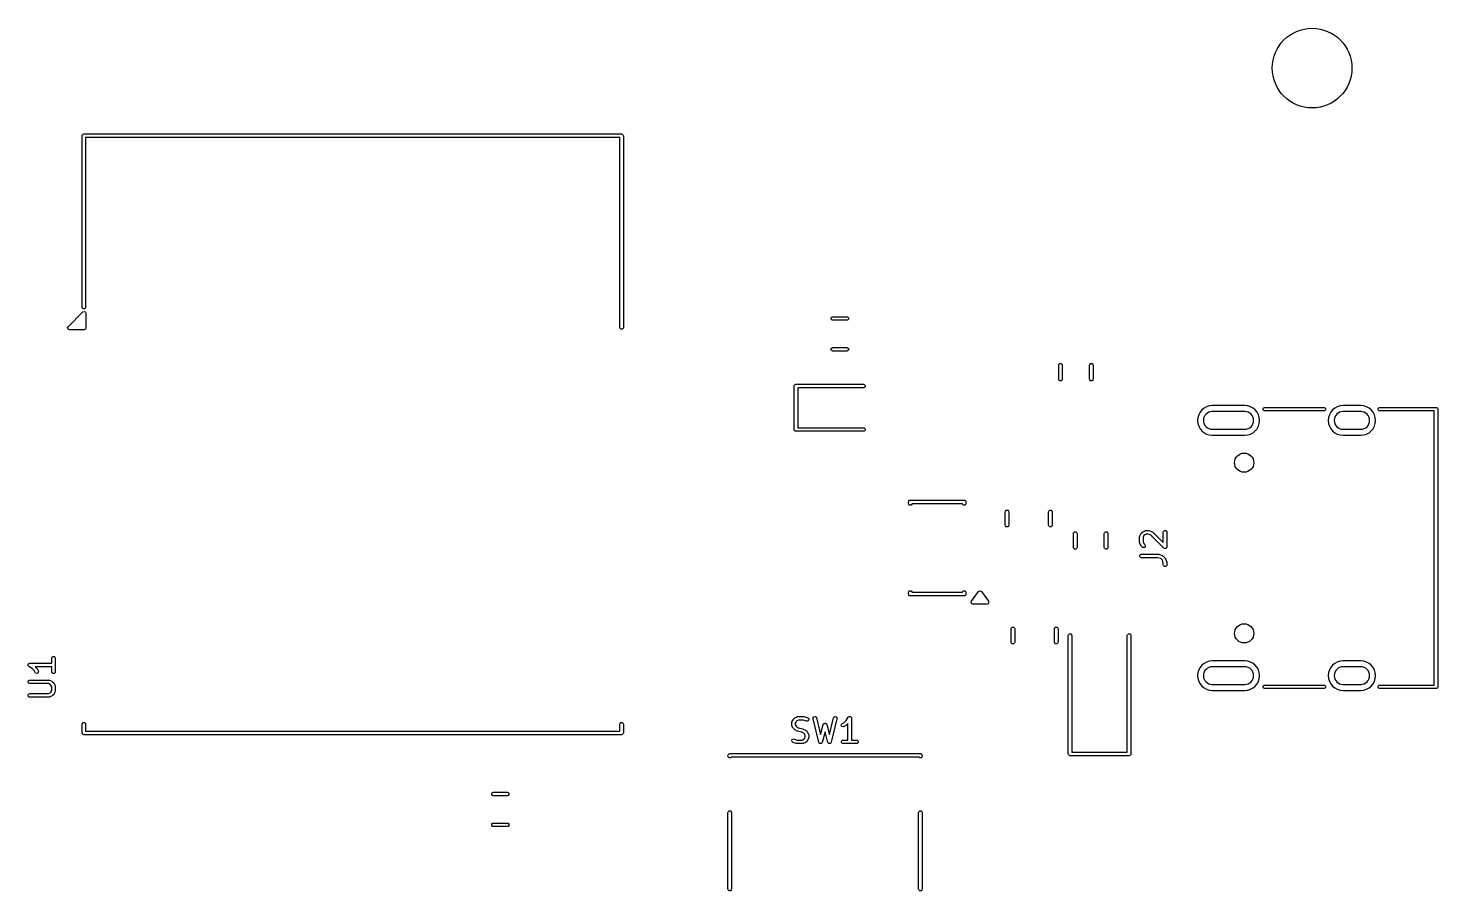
# Model space of a CAD drawing. Header units: millimetres. Extents: x 99.8 to 180.8, y -161.2 to -102.2.
# Drawn here: x 133 to 180.76, y -131.36 to -102.15 of the extents above; entities that cross this region are included whole.
import ezdxf

# ---------------------------------------------------------------- set-up
doc = ezdxf.new("R2010")
doc.units = ezdxf.units.MM
doc.layers.add('F.Silkscreen', color=254, linetype='CONTINUOUS', true_color=0xebdbb2)

msp = doc.modelspace()

# ---------------------------------------------------------------- linework, layer by layer
at = {"layer": 'F.Silkscreen', "linetype": 'CONTINUOUS'}
for p, q in [((134.83, -105.79), (134.834567, -105.767039)), ((134.83, -111.6), (134.83, -105.79)), ((134.834567, -105.767039), (134.867039, -105.734567)), ((134.867039, -105.734567), (134.89, -105.73)), ((134.89, -105.73), (153.11, -105.73)), ((153.05, -105.85), (134.95, -105.85)), ((134.95, -105.85), (134.95, -111.6)), ((153.05, -112.29), (153.05, -105.85)), ((153.11, -105.73), (153.132961, -105.734567)), ((153.132961, -105.734567), (153.165433, -105.767039)), ((153.165433, -105.767039), (153.17, -105.79)), ((153.17, -105.79), (153.17, -112.29)), ((134.834567, -111.622961), (134.83, -111.6)), ((134.867039, -111.655433), (134.834567, -111.622961)), ((134.857574, -111.757574), (134.9, -111.74)), ((134.912961, -111.655433), (134.867039, -111.655433)), ((134.9, -111.74), (134.942426, -111.757574)), ((134.945433, -111.622961), (134.912961, -111.655433)), ((134.95, -111.6), (134.945433, -111.622961)), ((134.357574, -112.257574), (134.857574, -111.757574)), ((134.942426, -111.757574), (134.96, -111.8)), ((134.96, -111.8), (134.96, -112.3)), ((160.207309, -111.954539), (160.239781, -111.922067)), ((160.207309, -112.000461), (160.207309, -111.954539)), ((160.239781, -112.032933), (160.207309, -112.000461)), ((160.239781, -111.922067), (160.262742, -111.9175)), ((160.262742, -112.0375), (160.239781, -112.032933)), ((160.262742, -111.9175), (160.737258, -111.9175)), ((160.737258, -112.0375), (160.262742, -112.0375)), ((160.737258, -111.9175), (160.760219, -111.922067)), ((160.760219, -112.032933), (160.737258, -112.0375)), ((160.760219, -111.922067), (160.792691, -111.954539)), ((160.792691, -112.000461), (160.760219, -112.032933)), ((160.792691, -111.954539), (160.792691, -112.000461)), ((134.34, -112.3), (134.357574, -112.257574)), ((134.357574, -112.342426), (134.34, -112.3)), ((134.4, -112.36), (134.357574, -112.342426)), ((134.9, -112.36), (134.4, -112.36)), ((134.942426, -112.342426), (134.9, -112.36)), ((134.96, -112.3), (134.942426, -112.342426)), ((153.054567, -112.312961), (153.05, -112.29)), ((153.087039, -112.345433), (153.054567, -112.312961)), ((153.132961, -112.345433), (153.087039, -112.345433)), ((153.165433, -112.312961), (153.132961, -112.345433)), ((153.17, -112.29), (153.165433, -112.312961)), ((160.207309, -112.999539), (160.239781, -112.967067)), ((160.207309, -113.045461), (160.207309, -112.999539)), ((160.239781, -113.077933), (160.207309, -113.045461)), ((160.239781, -112.967067), (160.262742, -112.9625)), ((160.262742, -113.0825), (160.239781, -113.077933)), ((160.262742, -112.9625), (160.737258, -112.9625)), ((160.737258, -113.0825), (160.262742, -113.0825)), ((160.737258, -112.9625), (160.760219, -112.967067)), ((160.760219, -113.077933), (160.737258, -113.0825)), ((160.760219, -112.967067), (160.792691, -112.999539)), ((160.792691, -113.045461), (160.760219, -113.077933)), ((160.792691, -112.999539), (160.792691, -113.045461)), ((167.9175, -113.562742), (167.922067, -113.539781)), ((167.9175, -114.037258), (167.9175, -113.562742)), ((167.922067, -113.539781), (167.954539, -113.507309)), ((167.954539, -113.507309), (168.000461, -113.507309)), ((168.000461, -113.507309), (168.032933, -113.539781)), ((168.032933, -113.539781), (168.0375, -113.562742)), ((168.0375, -113.562742), (168.0375, -114.037258)), ((168.9625, -113.562742), (168.967067, -113.539781)), ((168.9625, -114.037258), (168.9625, -113.562742)), ((168.967067, -113.539781), (168.999539, -113.507309)), ((168.999539, -113.507309), (169.045461, -113.507309)), ((169.045461, -113.507309), (169.077933, -113.539781)), ((169.077933, -113.539781), (169.0825, -113.562742)), ((169.0825, -113.562742), (169.0825, -114.037258)), ((167.922067, -114.060219), (167.9175, -114.037258)), ((167.954539, -114.092691), (167.922067, -114.060219)), ((168.000461, -114.092691), (167.954539, -114.092691)), ((168.032933, -114.060219), (168.000461, -114.092691)), ((168.0375, -114.037258), (168.032933, -114.060219)), ((168.967067, -114.060219), (168.9625, -114.037258)), ((168.999539, -114.092691), (168.967067, -114.060219)), ((169.045461, -114.092691), (168.999539, -114.092691)), ((169.077933, -114.060219), (169.045461, -114.092691)), ((169.0825, -114.037258), (169.077933, -114.060219)), ((158.955, -114.265), (158.959567, -114.242039)), ((158.955, -115.735), (158.955, -114.265)), ((158.959567, -114.242039), (158.992039, -114.209567)), ((158.992039, -114.209567), (159.015, -114.205)), ((159.015, -114.205), (161.3, -114.205)), ((161.3, -114.325), (159.075, -114.325)), ((159.075, -114.325), (159.075, -115.675)), ((161.3, -114.205), (161.322961, -114.209567)), ((161.322961, -114.320433), (161.3, -114.325)), ((161.322961, -114.209567), (161.355433, -114.242039)), ((161.355433, -114.287961), (161.322961, -114.320433)), ((161.355433, -114.242039), (161.355433, -114.287961)), ((174.22, -114.93), (173.12, -114.93)), ((174.844567, -115.027039), (174.877039, -114.994567)), ((174.844567, -115.072961), (174.844567, -115.027039)), ((174.877039, -115.105433), (174.844567, -115.072961)), ((174.877039, -114.994567), (174.9, -114.99)), ((174.9, -114.99), (176.9, -114.99)), ((176.9, -114.99), (176.922961, -114.994567)), ((176.922961, -114.994567), (176.955433, -115.027039)), ((176.955433, -115.072961), (176.922961, -115.105433)), ((176.955433, -115.027039), (176.955433, -115.072961)), ((178.15, -114.93), (177.55, -114.93)), ((178.744567, -115.027039), (178.777039, -114.994567)), ((178.744567, -115.072961), (178.744567, -115.027039)), ((178.777039, -115.105433), (178.744567, -115.072961)), ((178.777039, -114.994567), (178.8, -114.99)), ((178.8, -114.99), (180.7, -114.99)), ((180.7, -114.99), (180.722961, -114.994567)), ((180.722961, -114.994567), (180.755433, -115.027039)), ((180.755433, -115.027039), (180.76, -115.05)), ((180.76, -115.05), (180.76, -124.45)), ((174.22, -115.13), (173.12, -115.13)), ((174.9, -115.11), (174.877039, -115.105433)), ((176.9, -115.11), (174.9, -115.11)), ((176.922961, -115.105433), (176.9, -115.11)), ((178.15, -115.13), (177.55, -115.13)), ((178.8, -115.11), (178.777039, -115.105433)), ((180.64, -115.11), (178.8, -115.11)), ((180.64, -124.39), (180.64, -115.11)), ((158.959567, -115.757961), (158.955, -115.735)), ((158.992039, -115.790433), (158.959567, -115.757961)), ((159.015, -115.795), (158.992039, -115.790433)), ((161.3, -115.795), (159.015, -115.795)), ((159.075, -115.675), (161.3, -115.675)), ((161.3, -115.675), (161.322961, -115.679567)), ((161.322961, -115.790433), (161.3, -115.795)), ((161.322961, -115.679567), (161.355433, -115.712039)), ((161.355433, -115.757961), (161.322961, -115.790433)), ((161.355433, -115.712039), (161.355433, -115.757961)), ((173.12, -115.73), (174.22, -115.73)), ((173.12, -115.93), (174.22, -115.93)), ((177.55, -115.73), (178.15, -115.73)), ((177.55, -115.93), (178.15, -115.93)), ((162.83, -118.19), (162.834567, -118.167039)), ((162.83, -118.24), (162.83, -118.19)), ((162.834567, -118.262961), (162.83, -118.24)), ((162.834567, -118.167039), (162.867039, -118.134567)), ((162.867039, -118.295433), (162.834567, -118.262961)), ((162.867039, -118.134567), (162.89, -118.13)), ((162.912961, -118.295433), (162.867039, -118.295433)), ((162.89, -118.13), (164.71, -118.13)), ((162.945433, -118.262961), (162.912961, -118.295433)), ((162.948011, -118.25), (162.945433, -118.262961)), ((164.651989, -118.25), (162.948011, -118.25)), ((164.654567, -118.262961), (164.651989, -118.25)), ((164.687039, -118.295433), (164.654567, -118.262961)), ((164.732961, -118.295433), (164.687039, -118.295433)), ((164.71, -118.13), (164.732961, -118.134567)), ((164.732961, -118.134567), (164.765433, -118.167039)), ((164.765433, -118.262961), (164.732961, -118.295433)), ((164.765433, -118.167039), (164.77, -118.19)), ((164.77, -118.24), (164.765433, -118.262961)), ((164.77, -118.19), (164.77, -118.24)), ((166.105, -118.522936), (166.109567, -118.499975)), ((166.105, -118.977064), (166.105, -118.522936)), ((166.109567, -118.499975), (166.142039, -118.467503)), ((166.142039, -118.467503), (166.187961, -118.467503)), ((166.187961, -118.467503), (166.220433, -118.499975)), ((166.220433, -118.499975), (166.225, -118.522936)), ((166.225, -118.522936), (166.225, -118.977064)), ((167.575, -118.522936), (167.579567, -118.499975)), ((167.575, -118.977064), (167.575, -118.522936)), ((167.579567, -118.499975), (167.612039, -118.467503)), ((167.612039, -118.467503), (167.657961, -118.467503)), ((167.657961, -118.467503), (167.690433, -118.499975)), ((167.690433, -118.499975), (167.695, -118.522936)), ((167.695, -118.522936), (167.695, -118.977064)), ((166.109567, -119.000025), (166.105, -118.977064)), ((166.142039, -119.032497), (166.109567, -119.000025)), ((166.187961, -119.032497), (166.142039, -119.032497)), ((166.220433, -119.000025), (166.187961, -119.032497)), ((166.225, -118.977064), (166.220433, -119.000025)), ((167.579567, -119.000025), (167.575, -118.977064)), ((167.612039, -119.032497), (167.579567, -119.000025)), ((167.657961, -119.032497), (167.612039, -119.032497)), ((167.690433, -119.000025), (167.657961, -119.032497)), ((167.695, -118.977064), (167.690433, -119.000025)), ((168.4175, -119.262742), (168.422067, -119.239781)), ((168.4175, -119.737258), (168.4175, -119.262742)), ((168.422067, -119.239781), (168.454539, -119.207309)), ((168.454539, -119.207309), (168.500461, -119.207309)), ((168.500461, -119.207309), (168.532933, -119.239781)), ((168.532933, -119.239781), (168.5375, -119.262742)), ((168.5375, -119.262742), (168.5375, -119.737258)), ((169.4625, -119.262742), (169.467067, -119.239781)), ((169.4625, -119.737258), (169.4625, -119.262742)), ((169.467067, -119.239781), (169.499539, -119.207309)), ((169.499539, -119.207309), (169.545461, -119.207309)), ((169.545461, -119.207309), (169.577933, -119.239781)), ((169.577933, -119.239781), (169.5825, -119.262742)), ((169.5825, -119.262742), (169.5825, -119.737258)), ((170.658855, -119.369047), (170.659441, -119.366099)), ((170.658855, -119.559523), (170.658855, -119.369047)), ((170.659006, -119.364794), (170.661545, -119.355518)), ((170.659441, -119.366099), (170.659006, -119.364794)), ((170.661545, -119.355518), (170.663422, -119.346086)), ((170.663422, -119.346086), (170.664395, -119.345112)), ((170.664395, -119.345112), (170.665189, -119.342214)), ((170.665189, -119.342214), (170.703284, -119.266023)), ((170.703284, -119.266023), (170.709186, -119.258417)), ((170.709186, -119.258417), (170.714524, -119.25043)), ((170.714524, -119.25043), (170.752618, -119.212335)), ((170.752618, -119.212335), (170.760612, -119.206992)), ((170.760612, -119.206992), (170.768212, -119.201095)), ((170.768212, -119.201095), (170.844404, -119.163)), ((170.806262, -119.328396), (170.778855, -119.383211)), ((170.778855, -119.383211), (170.778855, -119.545358)), ((170.830585, -119.304073), (170.806262, -119.328396)), ((170.885401, -119.276666), (170.830585, -119.304073)), ((170.844404, -119.163), (170.847301, -119.162206)), ((170.847301, -119.162206), (170.848275, -119.161233)), ((170.848275, -119.161233), (170.857709, -119.159356)), ((170.857709, -119.159356), (170.866983, -119.156817)), ((170.866983, -119.156817), (170.868288, -119.157252)), ((170.868288, -119.157252), (170.871236, -119.156666)), ((170.871236, -119.156666), (170.947426, -119.156666)), ((170.937689, -119.276666), (170.885401, -119.276666)), ((171.029302, -119.307203), (170.937689, -119.276666)), ((170.947426, -119.156666), (170.956859, -119.158542)), ((170.956859, -119.158542), (170.9664, -119.159745)), ((170.9664, -119.159745), (171.080686, -119.19784)), ((171.476429, -119.754331), (171.029302, -119.307203)), ((171.080686, -119.19784), (171.083296, -119.199328)), ((171.083296, -119.199328), (171.084673, -119.199328)), ((171.084673, -119.199328), (171.092662, -119.204666)), ((171.092662, -119.204666), (171.101024, -119.209433)), ((171.101024, -119.209433), (171.10164, -119.210666)), ((171.10164, -119.210666), (171.104138, -119.212335)), ((171.104138, -119.212335), (171.458855, -119.567051)), ((171.458855, -119.216666), (171.463422, -119.193705)), ((171.458855, -119.567051), (171.458855, -119.216666)), ((171.463422, -119.193705), (171.495894, -119.161233)), ((171.495894, -119.161233), (171.541816, -119.161233)), ((171.541816, -119.161233), (171.574288, -119.193705)), ((171.574288, -119.193705), (171.578855, -119.216666)), ((171.578855, -119.216666), (171.578855, -119.711904)), ((168.422067, -119.760219), (168.4175, -119.737258)), ((168.454539, -119.792691), (168.422067, -119.760219)), ((168.500461, -119.792691), (168.454539, -119.792691)), ((168.532933, -119.760219), (168.500461, -119.792691)), ((168.5375, -119.737258), (168.532933, -119.760219)), ((169.467067, -119.760219), (169.4625, -119.737258)), ((169.499539, -119.792691), (169.467067, -119.760219)), ((169.545461, -119.792691), (169.499539, -119.792691)), ((169.577933, -119.760219), (169.545461, -119.792691)), ((169.5825, -119.737258), (169.577933, -119.760219)), ((170.659441, -119.56247), (170.658855, -119.559523)), ((170.659006, -119.563776), (170.659441, -119.56247)), ((170.661545, -119.573051), (170.659006, -119.563776)), ((170.663422, -119.582484), (170.661545, -119.573051)), ((170.664395, -119.583457), (170.663422, -119.582484)), ((170.665189, -119.586356), (170.664395, -119.583457)), ((170.703284, -119.662546), (170.665189, -119.586356)), ((170.709181, -119.670144), (170.703284, -119.662546)), ((170.714523, -119.678139), (170.709181, -119.670144)), ((170.752618, -119.716235), (170.714523, -119.678139)), ((170.772083, -119.729242), (170.752618, -119.716235)), ((170.818005, -119.729242), (170.772083, -119.729242)), ((170.778855, -119.545358), (170.806262, -119.600172)), ((170.806262, -119.600172), (170.837472, -119.631383)), ((170.850478, -119.696771), (170.818005, -119.729242)), ((170.837472, -119.631383), (170.850478, -119.650848)), ((170.850478, -119.650848), (170.850478, -119.696771)), ((171.495894, -119.767337), (171.476429, -119.754331)), ((171.541816, -119.767337), (171.495894, -119.767337)), ((171.574288, -119.734865), (171.541816, -119.767337)), ((171.578855, -119.711904), (171.574288, -119.734865)), ((170.663422, -119.993705), (170.695894, -119.961233)), ((170.663422, -120.039627), (170.663422, -119.993705)), ((170.695894, -120.072099), (170.663422, -120.039627)), ((170.695894, -119.961233), (170.718855, -119.956666)), ((170.718855, -120.076666), (170.695894, -120.072099)), ((170.718855, -119.956666), (171.290283, -119.956666)), ((171.280546, -120.076666), (170.718855, -120.076666)), ((171.372158, -120.107203), (171.280546, -120.076666)), ((171.290283, -119.956666), (171.299716, -119.958542)), ((171.299716, -119.958542), (171.309257, -119.959745)), ((171.309257, -119.959745), (171.423543, -119.99784)), ((171.428317, -120.163362), (171.372158, -120.107203)), ((171.423543, -119.99784), (171.426153, -119.999328)), ((171.426153, -119.999328), (171.42753, -119.999328)), ((171.42753, -119.999328), (171.435519, -120.004666)), ((171.458855, -120.254974), (171.428317, -120.163362)), ((171.435519, -120.004666), (171.443881, -120.009433)), ((171.443881, -120.009433), (171.444497, -120.010666)), ((171.444497, -120.010666), (171.446995, -120.012335)), ((171.446995, -120.012335), (171.523186, -120.088525)), ((171.458855, -120.321428), (171.458855, -120.254974)), ((171.463422, -120.344389), (171.458855, -120.321428)), ((171.523186, -120.088525), (171.524856, -120.091024)), ((171.524856, -120.091024), (171.526087, -120.09164)), ((171.526087, -120.09164), (171.530848, -120.099992)), ((171.530848, -120.099992), (171.536193, -120.107991)), ((171.536193, -120.107991), (171.536193, -120.109367)), ((171.536193, -120.109367), (171.537681, -120.111978)), ((171.537681, -120.111978), (171.575776, -120.226263)), ((171.578855, -120.321428), (171.574288, -120.344389)), ((171.575776, -120.226263), (171.576978, -120.235803)), ((171.576978, -120.235803), (171.578855, -120.245237)), ((171.578855, -120.245237), (171.578855, -120.321428)), ((171.495894, -120.376861), (171.463422, -120.344389)), ((171.541816, -120.376861), (171.495894, -120.376861)), ((171.574288, -120.344389), (171.541816, -120.376861)), ((162.83, -121.26), (162.834567, -121.237039)), ((162.83, -121.31), (162.83, -121.26)), ((162.834567, -121.237039), (162.867039, -121.204567)), ((162.867039, -121.204567), (162.912961, -121.204567)), ((162.912961, -121.204567), (162.945433, -121.237039)), ((162.945433, -121.237039), (162.948011, -121.25)), ((162.948011, -121.25), (164.651989, -121.25)), ((164.651989, -121.25), (164.654567, -121.237039)), ((164.654567, -121.237039), (164.687039, -121.204567)), ((164.687039, -121.204567), (164.732961, -121.204567)), ((164.732961, -121.204567), (164.765433, -121.237039)), ((164.765433, -121.237039), (164.77, -121.26)), ((164.77, -121.26), (164.77, -121.31)), ((164.961476, -121.55471), (165.201476, -121.22471)), ((165.201476, -121.22471), (165.240642, -121.200734)), ((165.240642, -121.200734), (165.28529, -121.211476)), ((165.28529, -121.211476), (165.298524, -121.22471)), ((165.298524, -121.22471), (165.538524, -121.55471)), ((162.834567, -121.332961), (162.83, -121.31)), ((162.867039, -121.365433), (162.834567, -121.332961)), ((162.89, -121.37), (162.867039, -121.365433)), ((164.71, -121.37), (162.89, -121.37)), ((164.732961, -121.365433), (164.71, -121.37)), ((164.765433, -121.332961), (164.732961, -121.365433)), ((164.77, -121.31), (164.765433, -121.332961)), ((164.95, -121.59), (164.961476, -121.55471)), ((164.967574, -121.632426), (164.95, -121.59)), ((165.01, -121.65), (164.967574, -121.632426)), ((165.49, -121.65), (165.01, -121.65)), ((165.52529, -121.638524), (165.49, -121.65)), ((165.549266, -121.599358), (165.52529, -121.638524)), ((165.538524, -121.55471), (165.549266, -121.599358)), ((166.305, -122.485436), (166.309567, -122.462475)), ((166.305, -122.939564), (166.305, -122.485436)), ((166.309567, -122.462475), (166.342039, -122.430003)), ((166.342039, -122.430003), (166.387961, -122.430003)), ((166.387961, -122.430003), (166.420433, -122.462475)), ((166.420433, -122.462475), (166.425, -122.485436)), ((166.425, -122.485436), (166.425, -122.939564)), ((167.775, -122.485436), (167.779567, -122.462475)), ((167.775, -122.939564), (167.775, -122.485436)), ((167.779567, -122.462475), (167.812039, -122.430003)), ((167.812039, -122.430003), (167.857961, -122.430003)), ((167.857961, -122.430003), (167.890433, -122.462475)), ((167.890433, -122.462475), (167.895, -122.485436)), ((167.895, -122.485436), (167.895, -122.939564)), ((168.24, -122.7125), (168.244567, -122.689539)), ((168.24, -126.7225), (168.24, -122.7125)), ((168.244567, -122.689539), (168.277039, -122.657067)), ((168.277039, -122.657067), (168.322961, -122.657067)), ((168.322961, -122.657067), (168.355433, -122.689539)), ((168.355433, -122.689539), (168.36, -122.7125)), ((168.36, -122.7125), (168.36, -126.6625)), ((170.24, -122.7125), (170.244567, -122.689539)), ((170.24, -126.6625), (170.24, -122.7125)), ((170.244567, -122.689539), (170.277039, -122.657067)), ((170.277039, -122.657067), (170.322961, -122.657067)), ((170.322961, -122.657067), (170.355433, -122.689539)), ((170.355433, -122.689539), (170.36, -122.7125)), ((170.36, -122.7125), (170.36, -126.7225)), ((166.309567, -122.962525), (166.305, -122.939564)), ((166.342039, -122.994997), (166.309567, -122.962525)), ((166.387961, -122.994997), (166.342039, -122.994997)), ((166.420433, -122.962525), (166.387961, -122.994997)), ((166.425, -122.939564), (166.420433, -122.962525)), ((167.779567, -122.962525), (167.775, -122.939564)), ((167.812039, -122.994997), (167.779567, -122.962525)), ((167.857961, -122.994997), (167.812039, -122.994997)), ((167.890433, -122.962525), (167.857961, -122.994997)), ((167.895, -122.939564), (167.890433, -122.962525)), ((133.008422, -123.687991), (133.020777, -123.675635)), ((133.020777, -123.675635), (133.030469, -123.661098)), ((133.030469, -123.661098), (133.036526, -123.659886)), ((133.036526, -123.659886), (133.040894, -123.655519)), ((133.040894, -123.655519), (133.063855, -123.650952)), ((133.063855, -123.650952), (133.803855, -123.650952)), ((133.803855, -123.482381), (133.808422, -123.45942)), ((133.803855, -123.650952), (133.803855, -123.482381)), ((133.808422, -123.45942), (133.840894, -123.426948)), ((133.840894, -123.426948), (133.886816, -123.426948)), ((133.886816, -123.426948), (133.919288, -123.45942)), ((133.919288, -123.45942), (133.923855, -123.482381)), ((133.923855, -123.482381), (133.923855, -123.939524)), ((174.22, -123.57), (173.12, -123.57)), ((178.15, -123.57), (177.55, -123.57)), ((133.004996, -123.699308), (133.008422, -123.694168)), ((133.008422, -123.716439), (133.004996, -123.699308)), ((133.008422, -123.694168), (133.008422, -123.687991)), ((133.008422, -123.733913), (133.008422, -123.716439)), ((133.012789, -123.73828), (133.008422, -123.733913)), ((133.014001, -123.744338), (133.012789, -123.73828)), ((133.030573, -123.760875), (133.014001, -123.744338)), ((133.139914, -123.833769), (133.030573, -123.760875)), ((133.205018, -123.898874), (133.139914, -123.833769)), ((133.23876, -123.966357), (133.205018, -123.898874)), ((133.253113, -123.984851), (133.23876, -123.966357)), ((133.803855, -123.770952), (133.246802, -123.770952)), ((133.246802, -123.770952), (133.296757, -123.820907)), ((133.296679, -123.999373), (133.253113, -123.984851)), ((133.337753, -123.978837), (133.296679, -123.999373)), ((133.296757, -123.820907), (133.302094, -123.828894)), ((133.302094, -123.828894), (133.307997, -123.8365)), ((133.307997, -123.8365), (133.346092, -123.912692)), ((133.352275, -123.935271), (133.337753, -123.978837)), ((133.346092, -123.912692), (133.352275, -123.935271)), ((133.803855, -123.939524), (133.803855, -123.770952)), ((133.808422, -123.962485), (133.803855, -123.939524)), ((133.840894, -123.994957), (133.808422, -123.962485)), ((133.886816, -123.994957), (133.840894, -123.994957)), ((133.919288, -123.962485), (133.886816, -123.994957)), ((133.923855, -123.939524), (133.919288, -123.962485)), ((174.22, -123.77), (173.12, -123.77)), ((178.15, -123.77), (177.55, -123.77)), ((133.008422, -124.259419), (133.040894, -124.226947)), ((133.008422, -124.305341), (133.008422, -124.259419)), ((133.040894, -124.337813), (133.008422, -124.305341)), ((133.040894, -124.226947), (133.063855, -124.22238)), ((133.063855, -124.34238), (133.040894, -124.337813)), ((133.063855, -124.22238), (133.711474, -124.22238)), ((133.697311, -124.34238), (133.063855, -124.34238)), ((133.752122, -124.369786), (133.697311, -124.34238)), ((133.711474, -124.22238), (133.714421, -124.222966)), ((133.714421, -124.222966), (133.715728, -124.222531)), ((133.715728, -124.222531), (133.724998, -124.22507)), ((133.724998, -124.22507), (133.734435, -124.226947)), ((133.734435, -124.226947), (133.735409, -124.227921)), ((133.735409, -124.227921), (133.738307, -124.228715)), ((133.738307, -124.228715), (133.814497, -124.26681)), ((133.776448, -124.394112), (133.752122, -124.369786)), ((133.752123, -124.652115), (133.776448, -124.627791)), ((133.803855, -124.448926), (133.776448, -124.394112)), ((133.776448, -124.627791), (133.803855, -124.572977)), ((133.803855, -124.572977), (133.803855, -124.448926)), ((133.814497, -124.26681), (133.822095, -124.272707)), ((133.822095, -124.272707), (133.83009, -124.278049)), ((133.83009, -124.278049), (133.868186, -124.316144)), ((133.868186, -124.316144), (133.87353, -124.324142)), ((133.87353, -124.324142), (133.879426, -124.331738)), ((133.879426, -124.331738), (133.917521, -124.407928)), ((133.917521, -124.613974), (133.879426, -124.690166)), ((133.917521, -124.407928), (133.918314, -124.410826)), ((133.918314, -124.611076), (133.917521, -124.613974)), ((133.918314, -124.410826), (133.919288, -124.4118)), ((133.919288, -124.610103), (133.918314, -124.611076)), ((133.919288, -124.4118), (133.921164, -124.421232)), ((133.921164, -124.600668), (133.919288, -124.610103)), ((133.921164, -124.421232), (133.923704, -124.430508)), ((133.923704, -124.591395), (133.921164, -124.600668)), ((133.923704, -124.430508), (133.923268, -124.431813)), ((133.923268, -124.431813), (133.923855, -124.434761)), ((133.923855, -124.587142), (133.923268, -124.590089)), ((133.923268, -124.590089), (133.923704, -124.591395)), ((133.923855, -124.434761), (133.923855, -124.587142)), ((173.12, -124.37), (174.22, -124.37)), ((173.12, -124.57), (174.22, -124.57)), ((174.844567, -124.427039), (174.877039, -124.394567)), ((174.844567, -124.472961), (174.844567, -124.427039)), ((174.877039, -124.505433), (174.844567, -124.472961)), ((174.877039, -124.394567), (174.9, -124.39)), ((174.9, -124.51), (174.877039, -124.505433)), ((174.9, -124.39), (176.9, -124.39)), ((176.9, -124.51), (174.9, -124.51)), ((176.9, -124.39), (176.922961, -124.394567)), ((176.922961, -124.505433), (176.9, -124.51)), ((176.922961, -124.394567), (176.955433, -124.427039)), ((176.955433, -124.472961), (176.922961, -124.505433)), ((176.955433, -124.427039), (176.955433, -124.472961)), ((177.55, -124.37), (178.15, -124.37)), ((177.55, -124.57), (178.15, -124.57)), ((178.744567, -124.427039), (178.777039, -124.394567)), ((178.744567, -124.472961), (178.744567, -124.427039)), ((178.777039, -124.505433), (178.744567, -124.472961)), ((178.777039, -124.394567), (178.8, -124.39)), ((178.8, -124.51), (178.777039, -124.505433)), ((178.8, -124.39), (180.64, -124.39)), ((180.7, -124.51), (178.8, -124.51)), ((180.722961, -124.505433), (180.7, -124.51)), ((180.755433, -124.472961), (180.722961, -124.505433)), ((180.76, -124.45), (180.755433, -124.472961)), ((133.008422, -124.716562), (133.040894, -124.68409)), ((133.008422, -124.762484), (133.008422, -124.716562)), ((133.040894, -124.794956), (133.008422, -124.762484)), ((133.040894, -124.68409), (133.063855, -124.679523)), ((133.063855, -124.799523), (133.040894, -124.794956)), ((133.063855, -124.679523), (133.697309, -124.679523)), ((133.711474, -124.799523), (133.063855, -124.799523)), ((133.697309, -124.679523), (133.752123, -124.652115)), ((133.714421, -124.798936), (133.711474, -124.799523)), ((133.715727, -124.799372), (133.714421, -124.798936)), ((133.725002, -124.796832), (133.715727, -124.799372)), ((133.734435, -124.794956), (133.725002, -124.796832)), ((133.735408, -124.793982), (133.734435, -124.794956)), ((133.738307, -124.793189), (133.735408, -124.793982)), ((133.814497, -124.755094), (133.738307, -124.793189)), ((133.822095, -124.749196), (133.814497, -124.755094)), ((133.83009, -124.743855), (133.822095, -124.749196)), ((133.868186, -124.70576), (133.83009, -124.743855)), ((133.873528, -124.697765), (133.868186, -124.70576)), ((133.879426, -124.690166), (133.873528, -124.697765)), ((158.879667, -125.639403), (158.917762, -125.563212)), ((158.917762, -125.563212), (158.923662, -125.55561)), ((158.923662, -125.55561), (158.929002, -125.547619)), ((158.929002, -125.547619), (158.967096, -125.509524)), ((158.967096, -125.509524), (158.975094, -125.504179)), ((158.975094, -125.504179), (158.98269, -125.498284)), ((158.98269, -125.498284), (159.05888, -125.460189)), ((159.099878, -125.573855), (159.045063, -125.601262)), ((159.05888, -125.460189), (159.061778, -125.459395)), ((159.061778, -125.459395), (159.062752, -125.458422)), ((159.062752, -125.458422), (159.072184, -125.456545)), ((159.072184, -125.456545), (159.08146, -125.454006)), ((159.08146, -125.454006), (159.082765, -125.454441)), ((159.082765, -125.454441), (159.085713, -125.453855)), ((159.085713, -125.453855), (159.27619, -125.453855)), ((159.266453, -125.573855), (159.099878, -125.573855)), ((159.371501, -125.608871), (159.266453, -125.573855)), ((159.27619, -125.453855), (159.285623, -125.455731)), ((159.285623, -125.455731), (159.295164, -125.456934)), ((159.295164, -125.456934), (159.409449, -125.495029)), ((159.435802, -125.591262), (159.394728, -125.611799)), ((159.409449, -125.495029), (159.429787, -125.506623)), ((159.429787, -125.506623), (159.450324, -125.547697)), ((159.450324, -125.547697), (159.435802, -125.591262)), ((159.597898, -125.504358), (159.621966, -125.465248)), ((159.598774, -125.527752), (159.597898, -125.504358)), ((159.78925, -126.327752), (159.598774, -125.527752)), ((159.621966, -125.465248), (159.666639, -125.454611)), ((159.666639, -125.454611), (159.705749, -125.478679)), ((159.705749, -125.478679), (159.71551, -125.499958)), ((159.71551, -125.499958), (159.850911, -126.068643)), ((160.149086, -126.068644), (160.284489, -125.499958)), ((160.401225, -125.527753), (160.210748, -126.327752)), ((160.284489, -125.499958), (160.29425, -125.478679)), ((160.29425, -125.478679), (160.33336, -125.454612)), ((160.33336, -125.454612), (160.378033, -125.465248)), ((160.378033, -125.465248), (160.402101, -125.504358)), ((160.402101, -125.504358), (160.401225, -125.527753)), ((160.650172, -125.655019), (160.715275, -125.589916)), ((160.715275, -125.589916), (160.788172, -125.480573)), ((160.788172, -125.480573), (160.804709, -125.464001)), ((160.804709, -125.464001), (160.810766, -125.462789)), ((160.810766, -125.462789), (160.815134, -125.458422)), ((160.815134, -125.458422), (160.832607, -125.458422)), ((160.832607, -125.458422), (160.849739, -125.454996)), ((160.849739, -125.454996), (160.854878, -125.458422)), ((160.854878, -125.458422), (160.861056, -125.458422)), ((160.861056, -125.458422), (160.873411, -125.470777)), ((160.873411, -125.470777), (160.887949, -125.480469)), ((160.887949, -125.480469), (160.88916, -125.486526)), ((160.88916, -125.486526), (160.893528, -125.490894)), ((160.893528, -125.490894), (160.898095, -125.513855)), ((160.898095, -125.513855), (160.898095, -126.253855)), ((134.83, -125.71), (134.834567, -125.687039)), ((134.83, -126.01), (134.83, -125.71)), ((134.834567, -126.032961), (134.83, -126.01)), ((134.834567, -125.687039), (134.867039, -125.654567)), ((134.867039, -126.065433), (134.834567, -126.032961)), ((134.867039, -125.654567), (134.912961, -125.654567)), ((134.89, -126.07), (134.867039, -126.065433)), ((153.11, -126.07), (134.89, -126.07)), ((134.912961, -125.654567), (134.945433, -125.687039)), ((134.945433, -125.687039), (134.95, -125.71)), ((134.95, -125.71), (134.95, -125.95)), ((134.95, -125.95), (153.05, -125.95)), ((153.05, -125.71), (153.054567, -125.687039)), ((153.05, -125.95), (153.05, -125.71)), ((153.054567, -125.687039), (153.087039, -125.654567)), ((153.087039, -125.654567), (153.132961, -125.654567)), ((153.132961, -126.065433), (153.11, -126.07)), ((153.132961, -125.654567), (153.165433, -125.687039)), ((153.165433, -126.032961), (153.132961, -126.065433)), ((153.165433, -125.687039), (153.17, -125.71)), ((153.17, -126.01), (153.165433, -126.032961)), ((153.17, -125.71), (153.17, -126.01)), ((158.873332, -125.666236), (158.873918, -125.663288)), ((158.873332, -125.742426), (158.873332, -125.666236)), ((158.873918, -125.745373), (158.873332, -125.742426)), ((158.873483, -125.661982), (158.876022, -125.652711)), ((158.873918, -125.663288), (158.873483, -125.661982)), ((158.873483, -125.74668), (158.873918, -125.745373)), ((158.876022, -125.75595), (158.873483, -125.74668)), ((158.876022, -125.652711), (158.877899, -125.643275)), ((158.877899, -125.765387), (158.876022, -125.75595)), ((158.877899, -125.643275), (158.878873, -125.6423)), ((158.878873, -125.766361), (158.877899, -125.765387)), ((158.878873, -125.6423), (158.879667, -125.639403)), ((158.879667, -125.769259), (158.878873, -125.766361)), ((158.917762, -125.84545), (158.879667, -125.769259)), ((158.923662, -125.853051), (158.917762, -125.84545)), ((158.929002, -125.861043), (158.923662, -125.853051)), ((158.967096, -125.899138), (158.929002, -125.861043)), ((158.975094, -125.904482), (158.967096, -125.899138)), ((158.98269, -125.910378), (158.975094, -125.904482)), ((159.05888, -125.948473), (158.98269, -125.910378)), ((159.020738, -125.625586), (158.993332, -125.680399)), ((158.993332, -125.680399), (158.993332, -125.728262)), ((158.993332, -125.728262), (159.020738, -125.783075)), ((159.045063, -125.601262), (159.020738, -125.625586)), ((159.020738, -125.783075), (159.045063, -125.807399)), ((159.045063, -125.807399), (159.106655, -125.838195)), ((159.065218, -125.950208), (159.05888, -125.948473)), ((159.071161, -125.953016), (159.065218, -125.950208)), ((159.217155, -125.989514), (159.071161, -125.953016)), ((159.106655, -125.838195), (159.252646, -125.874694)), ((159.278743, -126.020308), (159.217155, -125.989514)), ((159.252646, -125.874694), (159.258588, -125.8775)), ((159.258588, -125.8775), (159.264927, -125.879237)), ((159.264927, -125.879237), (159.341118, -125.917332)), ((159.303067, -126.044633), (159.278743, -126.020308)), ((159.330475, -126.099448), (159.303067, -126.044633)), ((159.341118, -125.917332), (159.348719, -125.923232)), ((159.348719, -125.923232), (159.356711, -125.928572)), ((159.356711, -125.928572), (159.394806, -125.966666)), ((159.394728, -125.611799), (159.371501, -125.608871)), ((159.394806, -125.966666), (159.40015, -125.974664)), ((159.40015, -125.974664), (159.406046, -125.98226)), ((159.406046, -125.98226), (159.444141, -126.05845)), ((159.444141, -126.05845), (159.444934, -126.061348)), ((159.444934, -126.061348), (159.445908, -126.062322)), ((159.445908, -126.062322), (159.447784, -126.071754)), ((159.447784, -126.071754), (159.450324, -126.08103)), ((159.850911, -126.068643), (159.942025, -125.726966)), ((159.999998, -125.975288), (159.905592, -126.329315)), ((159.942025, -125.726966), (159.952354, -125.705957)), ((159.952354, -125.705957), (159.959432, -125.701858)), ((159.959432, -125.701858), (159.96353, -125.694781)), ((159.96353, -125.694781), (159.978597, -125.690763)), ((159.978597, -125.690763), (159.992096, -125.682948)), ((159.992096, -125.682948), (160, -125.685055)), ((160.094406, -126.329315), (159.999998, -125.975288)), ((160, -125.685055), (160.007902, -125.682949)), ((160.007902, -125.682949), (160.021395, -125.69076)), ((160.021395, -125.69076), (160.036468, -125.69478)), ((160.036468, -125.69478), (160.040566, -125.701859)), ((160.040566, -125.701859), (160.047644, -125.705957)), ((160.047644, -125.705957), (160.057973, -125.726966)), ((160.057973, -125.726966), (160.149086, -126.068644)), ((160.549674, -125.746679), (160.564196, -125.703113)), ((160.57021, -125.787753), (160.549674, -125.746679)), ((160.564196, -125.703113), (160.58269, -125.68876)), ((160.613776, -125.802275), (160.57021, -125.787753)), ((160.58269, -125.68876), (160.650172, -125.655019)), ((160.636356, -125.796092), (160.613776, -125.802275)), ((160.712547, -125.757997), (160.636356, -125.796092)), ((160.720146, -125.752099), (160.712547, -125.757997)), ((160.728141, -125.746757), (160.720146, -125.752099)), ((160.778095, -125.696802), (160.728141, -125.746757)), ((160.778095, -126.253855), (160.778095, -125.696802)), ((158.873483, -126.280013), (158.888004, -126.236448)), ((158.89402, -126.321088), (158.873483, -126.280013)), ((158.888004, -126.236448), (158.929079, -126.215911)), ((158.914358, -126.332681), (158.89402, -126.321088)), ((159.028645, -126.370776), (158.914358, -126.332681)), ((158.929079, -126.215911), (158.952306, -126.218839)), ((158.952306, -126.218839), (159.057355, -126.253855)), ((159.038183, -126.371978), (159.028645, -126.370776)), ((159.047618, -126.373855), (159.038183, -126.371978)), ((159.238094, -126.373855), (159.047618, -126.373855)), ((159.057355, -126.253855), (159.223929, -126.253855)), ((159.223929, -126.253855), (159.278742, -126.226448)), ((159.241041, -126.373268), (159.238094, -126.373855)), ((159.242347, -126.373704), (159.241041, -126.373268)), ((159.251622, -126.371164), (159.242347, -126.373704)), ((159.261055, -126.369288), (159.251622, -126.371164)), ((159.262028, -126.368314), (159.261055, -126.369288)), ((159.264927, -126.367521), (159.262028, -126.368314)), ((159.341118, -126.329426), (159.264927, -126.367521)), ((159.278742, -126.226448), (159.303067, -126.202123)), ((159.303067, -126.202123), (159.330475, -126.147309)), ((159.330475, -126.147309), (159.330475, -126.099448)), ((159.348717, -126.323528), (159.341118, -126.329426)), ((159.356712, -126.318186), (159.348717, -126.323528)), ((159.394807, -126.28009), (159.356712, -126.318186)), ((159.40015, -126.272093), (159.394807, -126.28009)), ((159.406046, -126.264497), (159.40015, -126.272093)), ((159.444141, -126.188307), (159.406046, -126.264497)), ((159.444934, -126.185408), (159.444141, -126.188307)), ((159.445908, -126.184435), (159.444934, -126.185408)), ((159.447784, -126.175002), (159.445908, -126.184435)), ((159.450324, -126.165727), (159.447784, -126.175002)), ((159.450324, -126.08103), (159.449888, -126.082335)), ((159.449888, -126.082335), (159.450475, -126.085283)), ((159.450475, -126.161474), (159.449888, -126.164421)), ((159.449888, -126.164421), (159.450324, -126.165727)), ((159.450475, -126.085283), (159.450475, -126.161474)), ((159.799011, -126.349031), (159.78925, -126.327752)), ((159.806652, -126.353733), (159.799011, -126.349031)), ((159.811149, -126.3615), (159.806652, -126.353733)), ((159.825484, -126.365322), (159.811149, -126.3615)), ((159.838121, -126.373099), (159.825484, -126.365322)), ((159.846851, -126.37102), (159.838121, -126.373099)), ((159.855521, -126.373332), (159.846851, -126.37102)), ((159.86836, -126.365898), (159.855521, -126.373332)), ((159.882794, -126.362462), (159.86836, -126.365898)), ((159.887496, -126.35482), (159.882794, -126.362462)), ((159.895263, -126.350324), (159.887496, -126.35482)), ((159.905592, -126.329315), (159.895263, -126.350324)), ((160.104735, -126.350324), (160.094406, -126.329315)), ((160.112501, -126.35482), (160.104735, -126.350324)), ((160.117204, -126.362462), (160.112501, -126.35482)), ((160.131635, -126.365898), (160.117204, -126.362462)), ((160.144477, -126.373333), (160.131635, -126.365898)), ((160.153148, -126.37102), (160.144477, -126.373333)), ((160.161877, -126.373099), (160.153148, -126.37102)), ((160.17451, -126.365324), (160.161877, -126.373099)), ((160.188849, -126.361501), (160.17451, -126.365324)), ((160.193346, -126.353733), (160.188849, -126.361501)), ((160.200987, -126.349031), (160.193346, -126.353733)), ((160.210748, -126.327752), (160.200987, -126.349031)), ((160.55409, -126.290894), (160.586562, -126.258422)), ((160.55409, -126.336816), (160.55409, -126.290894)), ((160.586562, -126.369288), (160.55409, -126.336816)), ((160.586562, -126.258422), (160.609523, -126.253855)), ((160.609523, -126.373855), (160.586562, -126.369288)), ((160.609523, -126.253855), (160.778095, -126.253855)), ((161.066666, -126.373855), (160.609523, -126.373855)), ((160.898095, -126.253855), (161.066666, -126.253855)), ((161.066666, -126.253855), (161.089627, -126.258422)), ((161.089627, -126.369288), (161.066666, -126.373855)), ((161.089627, -126.258422), (161.122099, -126.290894)), ((161.122099, -126.336816), (161.089627, -126.369288)), ((161.122099, -126.290894), (161.122099, -126.336816)), ((156.71, -126.77), (156.714567, -126.747039)), ((156.71, -126.8), (156.71, -126.77)), ((156.714567, -126.822961), (156.71, -126.8)), ((156.714567, -126.747039), (156.747039, -126.714567)), ((156.747039, -126.855433), (156.714567, -126.822961)), ((156.747039, -126.714567), (156.77, -126.71)), ((156.792961, -126.855433), (156.747039, -126.855433)), ((156.77, -126.71), (163.23, -126.71)), ((156.818394, -126.83), (156.792961, -126.855433)), ((163.181606, -126.83), (156.818394, -126.83)), ((163.207039, -126.855433), (163.181606, -126.83)), ((163.252961, -126.855433), (163.207039, -126.855433)), ((163.23, -126.71), (163.252961, -126.714567)), ((163.252961, -126.714567), (163.285433, -126.747039)), ((163.285433, -126.822961), (163.252961, -126.855433)), ((163.285433, -126.747039), (163.29, -126.77)), ((163.29, -126.8), (163.285433, -126.822961)), ((163.29, -126.77), (163.29, -126.8)), ((168.244567, -126.745461), (168.24, -126.7225)), ((168.277039, -126.777933), (168.244567, -126.745461)), ((168.3, -126.7825), (168.277039, -126.777933)), ((170.3, -126.7825), (168.3, -126.7825)), ((168.36, -126.6625), (170.24, -126.6625)), ((170.322961, -126.777933), (170.3, -126.7825)), ((170.355433, -126.745461), (170.322961, -126.777933)), ((170.36, -126.7225), (170.355433, -126.745461)), ((148.707309, -128.054539), (148.739781, -128.022067)), ((148.707309, -128.100461), (148.707309, -128.054539)), ((148.739781, -128.132933), (148.707309, -128.100461)), ((148.739781, -128.022067), (148.762742, -128.0175)), ((148.762742, -128.1375), (148.739781, -128.132933)), ((148.762742, -128.0175), (149.237258, -128.0175)), ((149.237258, -128.1375), (148.762742, -128.1375)), ((149.237258, -128.0175), (149.260219, -128.022067)), ((149.260219, -128.132933), (149.237258, -128.1375)), ((149.260219, -128.022067), (149.292691, -128.054539)), ((149.292691, -128.100461), (149.260219, -128.132933)), ((149.292691, -128.054539), (149.292691, -128.100461)), ((156.71, -128.7), (156.714567, -128.677039)), ((156.71, -131.3), (156.71, -128.7)), ((156.714567, -128.677039), (156.747039, -128.644567)), ((156.747039, -128.644567), (156.792961, -128.644567)), ((156.792961, -128.644567), (156.825433, -128.677039)), ((156.825433, -128.677039), (156.83, -128.7)), ((156.83, -128.7), (156.83, -131.3)), ((163.17, -128.7), (163.174567, -128.677039)), ((163.17, -131.3), (163.17, -128.7)), ((163.174567, -128.677039), (163.207039, -128.644567)), ((163.207039, -128.644567), (163.252961, -128.644567)), ((163.252961, -128.644567), (163.285433, -128.677039)), ((163.285433, -128.677039), (163.29, -128.7)), ((163.29, -128.7), (163.29, -131.3)), ((148.707309, -129.099539), (148.739781, -129.067067)), ((148.707309, -129.145461), (148.707309, -129.099539)), ((148.739781, -129.177933), (148.707309, -129.145461)), ((148.739781, -129.067067), (148.762742, -129.0625)), ((148.762742, -129.1825), (148.739781, -129.177933)), ((148.762742, -129.0625), (149.237258, -129.0625)), ((149.237258, -129.1825), (148.762742, -129.1825)), ((149.237258, -129.0625), (149.260219, -129.067067)), ((149.260219, -129.177933), (149.237258, -129.1825)), ((149.260219, -129.067067), (149.292691, -129.099539)), ((149.292691, -129.145461), (149.260219, -129.177933)), ((149.292691, -129.099539), (149.292691, -129.145461)), ((156.714567, -131.322961), (156.71, -131.3)), ((156.747039, -131.355433), (156.714567, -131.322961)), ((156.825433, -131.322961), (156.792961, -131.355433)), ((156.83, -131.3), (156.825433, -131.322961)), ((163.174567, -131.322961), (163.17, -131.3)), ((163.207039, -131.355433), (163.174567, -131.322961)), ((163.285433, -131.322961), (163.252961, -131.355433)), ((163.29, -131.3), (163.285433, -131.322961)), ((156.792961, -131.355433), (156.747039, -131.355433)), ((163.252961, -131.355433), (163.207039, -131.355433))]:
    msp.add_line(p, q, dxfattribs=at)
at = {"layer": 'F.Silkscreen'}
for centre, radius in [((176.5, -103.5), 1.35), ((176.5, -103.5), 1.349999), ((174.2, -116.86), 0.325), ((174.2, -116.86), 0.324999), ((174.2, -122.64), 0.325), ((174.2, -122.64), 0.324999)]:
    msp.add_circle(centre, radius, dxfattribs=at)
for centre, radius, start, end in [((173.12, -115.43), 0.5, 90, 270), ((174.22, -115.43), 0.5, -90, 90), ((177.55, -115.43), 0.5, 90, 270), ((178.15, -115.43), 0.5, -90, 90), ((173.12, -115.43), 0.3, 90, 270), ((174.22, -115.43), 0.3, -90, 90), ((177.55, -115.43), 0.3, 90, 270), ((178.15, -115.43), 0.3, -90, 90), ((173.12, -124.07), 0.5, 90, 270), ((174.22, -124.07), 0.5, -90, 90), ((177.55, -124.07), 0.5, 90, 270), ((178.15, -124.07), 0.5, -90, 90), ((173.12, -124.07), 0.3, 90, 270), ((174.22, -124.07), 0.3, -90, 90), ((177.55, -124.07), 0.3, 90, 270), ((178.15, -124.07), 0.3, -90, 90)]:
    msp.add_arc(centre, radius, start, end, dxfattribs=at)

doc.saveas('drawing.dxf')
